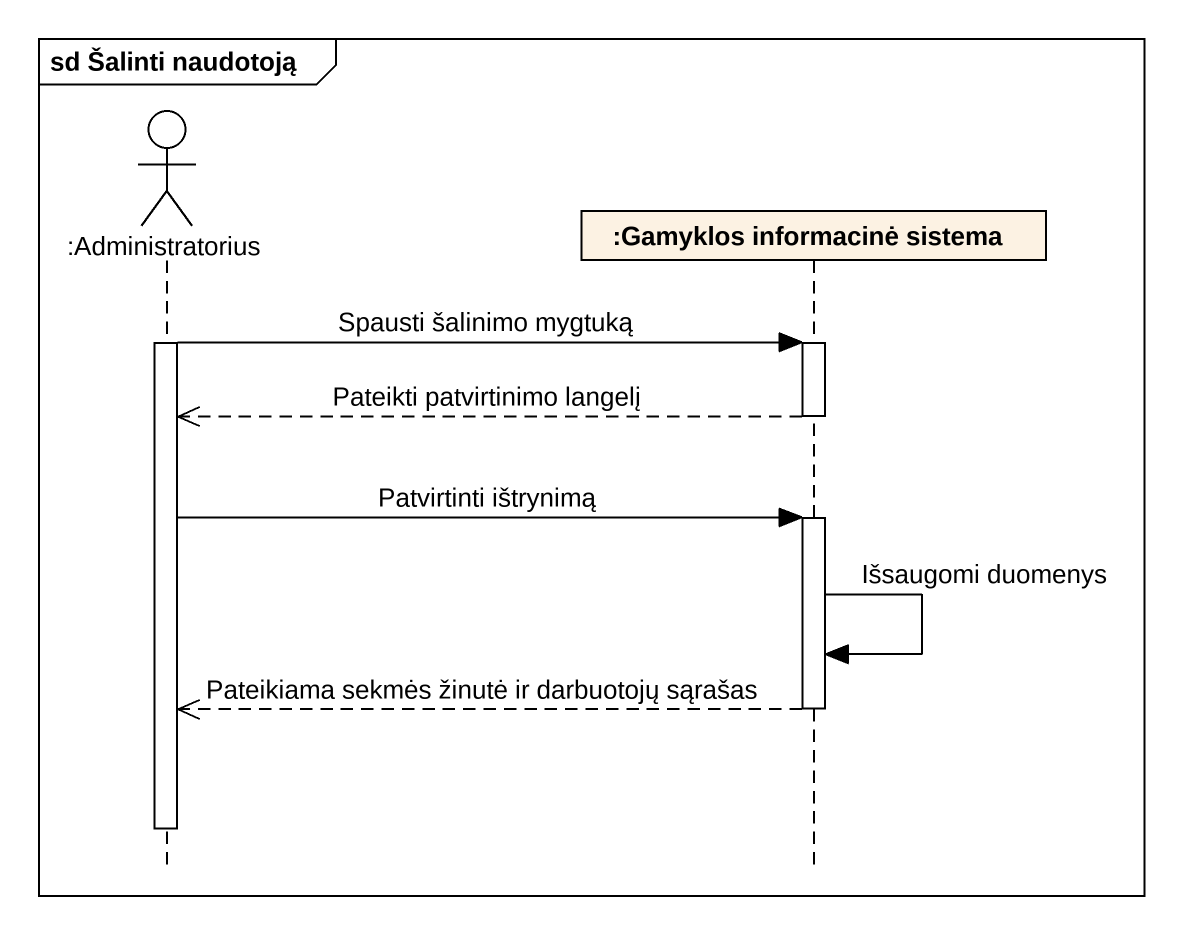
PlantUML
@startuml
mainframe sd Šalinti naudotoją
hide footbox
actor ":Administratorius" as Administratorius
participant ":Gamyklos informacinė sistema" as Gamyklos_informacinė_sistema

activate Administratorius
Administratorius -> Gamyklos_informacinė_sistema : Spausti šalinimo mygtuką
activate Gamyklos_informacinė_sistema
Gamyklos_informacinė_sistema -->> Administratorius : Pateikti patvirtinimo langelį
deactivate Gamyklos_informacinė_sistema
Administratorius -> Gamyklos_informacinė_sistema : Patvirtinti ištrynimą
activate Gamyklos_informacinė_sistema
Gamyklos_informacinė_sistema -> Gamyklos_informacinė_sistema : Išsaugomi duomenys
Gamyklos_informacinė_sistema -->> Administratorius : Pateikiama sekmės žinutė ir darbuotojų sąrašas
deactivate Gamyklos_informacinė_sistema
deactivate Administratorius
@enduml
